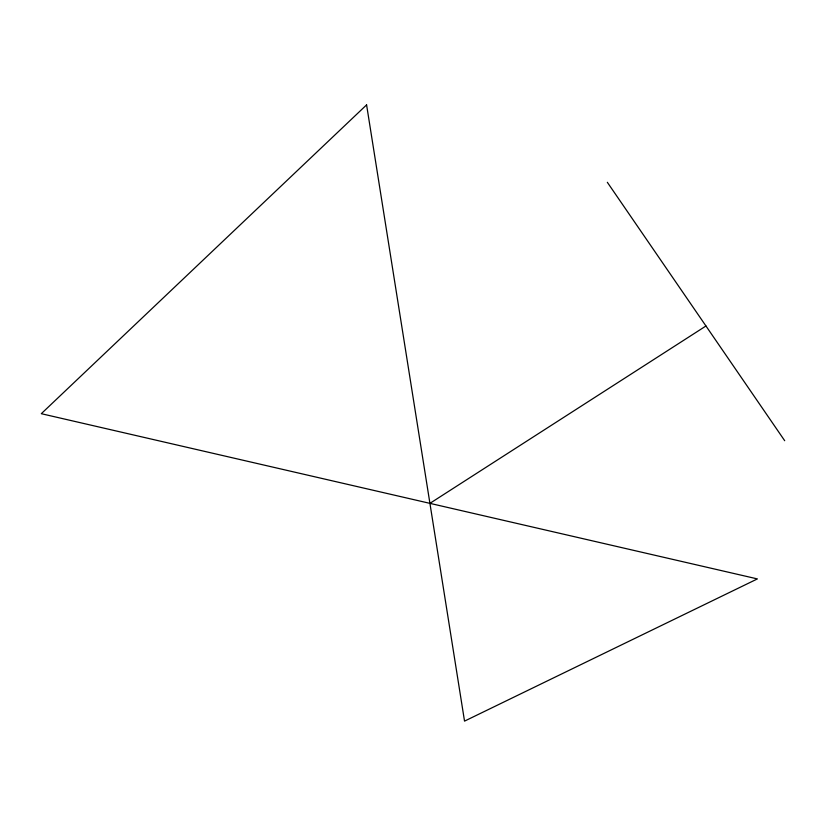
<?xml version="1.0" encoding="UTF-8"?>
<svg xmlns="http://www.w3.org/2000/svg" width="826" height="826" viewBox="0 0 826 826"><rect width="100%" height="100%" fill="white"/><g stroke="black" fill="none" stroke-linecap="round" stroke-linejoin="round"><path stroke-width="1.24" d="M429.923 503.354L705.962 325.991M607.327 182.298L784.7 440.712M366.589 104.881L41.3 413.692L757.39 578.912L464.532 721.119L366.589 104.881"/></g></svg>
